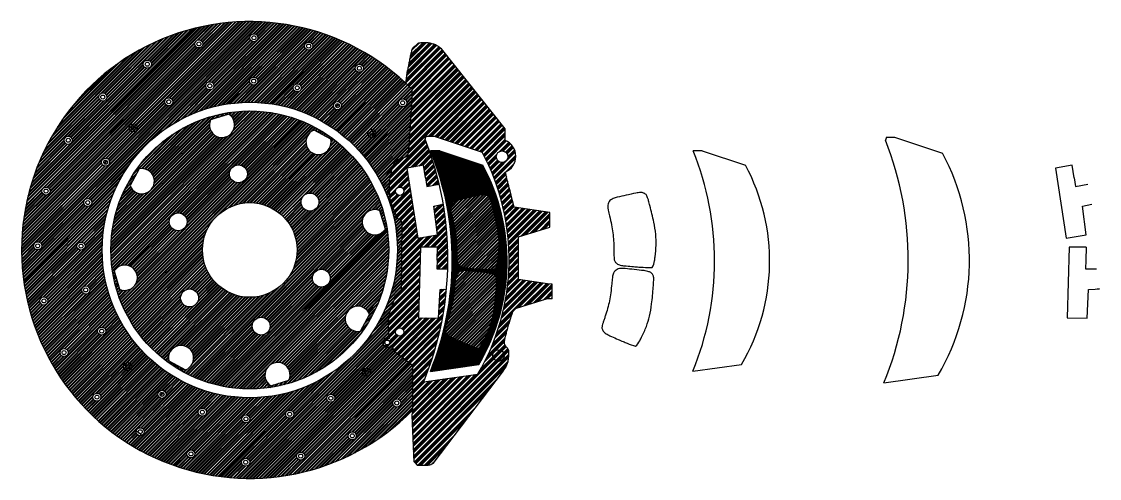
# Model space of a CAD drawing. Header units: metres. Extents: x 26.3 to 44.2, y 14.4 to 19.6.
# Drawn here: x 41.115 to 41.918, y 17.629 to 17.969 of the extents above; entities that cross this region are included whole.
import ezdxf

# ---------------------------------------------------------------- set-up
doc = ezdxf.new("R2010")
doc.units = ezdxf.units.M
doc.header["$MEASUREMENT"] = 0
for name, color, linetype in [('break system', 185, 'Continuous'), ('Layer1', 221, 'Continuous'), ('leather', 239, 'Continuous'), ('section view...', 7, 'Continuous')]:
    doc.layers.add(name, color=color, linetype=linetype)
pattern_1 = [(45, (40.31075, 17.6237901), (-0.001232222, 0.001232222), []), (45, (40.3115714, 17.6237901), (-0.001232222, 0.001232222), [])]

msp = doc.modelspace()

# ---------------------------------------------------------------- hatches: boundary and pattern name
at = {"layer": 'leather', "linetype": 'ByBlock'}
h = msp.add_hatch(dxfattribs=at)
h.set_pattern_fill('ANSI34', color=1, scale=0.004647)
h.set_pattern_definition([(45, (40.31075, 17.62379), (-0.002464444, 0.002464444), []), (45, (40.3115714, 17.62379), (-0.002464444, 0.002464444), []), (45, (40.312393, 17.62379), (-0.002464444, 0.002464444), []), (45, (40.3132144, 17.62379), (-0.002464444, 0.002464444), [])])
h.paths.add_polyline_path([(41.4282, 17.94903, 0.006335), (41.4268, 17.95013, 0.022019), (41.42586, 17.95078, 0.02634), (41.42496, 17.95129, 0.012608), (41.42377, 17.95184, 0.012535), (41.42248, 17.95237, 0.017455), (41.4213, 17.95276, 0.019697), (41.41976, 17.95316, 0.027223), (41.41834, 17.95338, 0.023543), (41.41677, 17.95346, 0.010443), (41.41468, 17.95344, 0.007487), (41.41279, 17.95334, 0.025054), (41.41155, 17.9532, 0.037235), (41.41073, 17.953, 0.188037), (41.41025, 17.95261, -0.013537), (41.40956, 17.95197, -0.00967), (41.40899, 17.95149, -0.009584), (41.40839, 17.95102, 0.025121), (41.40778, 17.95052, 0.020086), (41.40718, 17.94992, 0.020508), (41.40667, 17.94932, 0.047334), (41.40634, 17.94882, 0.058988), (41.40605, 17.94805, 0.003477), (41.40547, 17.94561, 0.005205), (41.40482, 17.94268, 0.003811), (41.40417, 17.93942, 0.003601), (41.40354, 17.93608, 0.004264), (41.403, 17.93292), (41.4017, 17.92327, -0.009397), (41.40628, 17.91882, -0.003865), (41.40641, 17.91608), (41.40372, 17.8731, -0.003605), (41.40344, 17.87154, -0.01403), (41.40323, 17.87058), (41.40279, 17.86881), (41.39984, 17.86791, 0.005314), (41.3986, 17.86751, 0.004698), (41.39731, 17.86707, 0.00471), (41.39616, 17.86666, 0.014098), (41.39538, 17.86634, 0.043315), (41.39462, 17.86593, 0.05373), (41.394, 17.86541, 0.048394), (41.39346, 17.86473, 0.026919), (41.39293, 17.86381, 0.020955), (41.3925, 17.86287, 0.008108), (41.39199, 17.86154, 0.008063), (41.39147, 17.86007, 0.009868), (41.39104, 17.85868, 0.01213), (41.39064, 17.85717, 0.006715), (41.39023, 17.85533, 0.006809), (41.38986, 17.85342, 0.010888), (41.38961, 17.8518, 0.016339), (41.38942, 17.84998, 0.009162), (41.38931, 17.84775, 0.008741), (41.38927, 17.84534, 0.008979), (41.38932, 17.84296, 0.007384), (41.38946, 17.84019, 0.018674), (41.38967, 17.83819, 0.023475), (41.39, 17.8365, 0.020643), (41.39049, 17.83477, 0.008847), (41.39099, 17.83333, 0.003539), (41.39173, 17.83138, 0.003501), (41.39256, 17.82928, 0.004415), (41.39335, 17.82734, 0.007075), (41.39437, 17.82504, 0.027049), (41.39509, 17.82365, 0.044399), (41.39573, 17.82277, 0.093777), (41.39644, 17.82221, -0.008376), (41.39736, 17.82167, -0.004501), (41.3978, 17.8214, -0.02579), (41.39833, 17.82103, -0.014967), (41.39866, 17.81917), (41.39824, 17.76953, -0.231428), (41.39772, 17.76793, -0.026864), (41.39648, 17.76719, 0.03308), (41.39564, 17.76667, 0.046865), (41.39498, 17.76609, 0.076615), (41.39415, 17.76495, 0.015858), (41.39355, 17.76362, 0.002892), (41.39293, 17.76211, 0.002973), (41.39224, 17.76037, 0.003021), (41.39157, 17.75863, 0.004002), (41.39093, 17.75687, 0.003603), (41.39028, 17.75503, 0.003611), (41.38973, 17.75337, 0.011384), (41.38939, 17.75224, 0.029672), (41.38914, 17.75108, 0.008485), (41.3889, 17.74924, 0.008522), (41.38869, 17.74715, 0.008919), (41.38856, 17.7451, 0.009204), (41.38849, 17.74283, 0.009868), (41.38852, 17.74061, 0.010538), (41.38862, 17.73858, 0.018329), (41.3888, 17.7369, 0.003429), (41.389, 17.73562, 0.004521), (41.38919, 17.73446, 0.003292), (41.38938, 17.73349, 2.158175), (41.39092, 17.72838), (41.39266, 17.72436), (41.40145, 17.71765), (41.40663, 17.71369), (41.40663, 17.68011), (41.40613, 17.67604), (41.40752, 17.64199, 0.010398), (41.40826, 17.64116), (41.41007, 17.63919), (41.41468, 17.63921, 0.006176), (41.41752, 17.63925, 0.036261), (41.419, 17.6394, 0.050521), (41.42022, 17.63974, 0.018963), (41.42186, 17.64046), (41.4742, 17.70947, -0.038344), (41.47493, 17.71035, 0.046193), (41.47548, 17.71103, 0.018756), (41.47609, 17.71203, 0.018382), (41.47667, 17.71317, 0.022106), (41.47713, 17.71429, 0.022472), (41.47756, 17.71566, 0.017124), (41.47791, 17.71719, 0.01623), (41.47817, 17.71883, 0.014828), (41.47834, 17.72054, 0.008358), (41.47843, 17.7224, 0.027568), (41.4784, 17.72364, 0.04163), (41.47825, 17.72454, 0.085429), (41.47779, 17.72561, 0.020257), (41.47718, 17.72646, 0.015049), (41.47665, 17.72709, 0.036918), (41.47578, 17.72803, -0.127806), (41.47514, 17.72893, -0.070532), (41.47497, 17.72965, -0.020711), (41.47493, 17.7308, -0.049794), (41.47506, 17.73219, -0.009065), (41.47562, 17.73472, -0.008114), (41.47648, 17.73807, -0.003752), (41.47771, 17.7424, -0.002222), (41.47881, 17.74614, -0.003117), (41.47984, 17.74948, -0.002123), (41.48088, 17.75266, -0.101926), (41.48142, 17.7536, -0.017153), (41.4821, 17.75433, -0.016959), (41.48294, 17.75511, -0.0172), (41.48383, 17.75583), (41.48395, 17.756), (41.50726, 17.76313), (41.51056, 17.76313), (41.51056, 17.77388), (41.50726, 17.77402), (41.48561, 17.77735), (41.48561, 17.79063), (41.48561, 17.80904), (41.50892, 17.81617), (41.50892, 17.82707), (41.48239, 17.83114), (41.4812, 17.83576), (41.47928, 17.84322, 0.000747), (41.47848, 17.84632, 0.000754), (41.47767, 17.84941, 0.000718), (41.47697, 17.85203, 0.003036), (41.47653, 17.85364, -0.005443), (41.47622, 17.85481, -0.006946), (41.47595, 17.85594, -0.007833), (41.47567, 17.85723, 0.663472), (41.47569, 17.88089), (41.47569, 17.88565), (41.47569, 17.88949)])
h.paths.add_polyline_path([(41.42267, 17.88391), (41.45855, 17.87198, -0.262626), (41.45522, 17.70684), (41.41494, 17.70114), (41.41591, 17.70354, 0.07138), (41.43195, 17.77019), (41.42715, 17.76997), (41.42603, 17.74845), (41.41112, 17.74887), (41.41259, 17.80147), (41.42524, 17.80143), (41.42497, 17.79179), (41.42479, 17.78536), (41.43289, 17.78535, 0.050086), (41.42954, 17.83346), (41.42245, 17.83181), (41.42526, 17.81045), (41.41052, 17.80815), (41.4024, 17.86014), (41.41485, 17.86239), (41.41633, 17.85287), (41.41733, 17.84651), (41.42654, 17.8482, 0.036478), (41.41599, 17.88175), (41.41689, 17.88391)], flags=16)
h.paths.add_polyline_path([(41.42686, 17.87307), (41.45907, 17.86235, -0.262626), (41.45608, 17.71408), (41.41991, 17.70896, 0.196685), (41.42007, 17.87307)], flags=0)
h.paths.add_polyline_path([(41.47758, 17.8687, -1), (41.46898, 17.8687, -1)], flags=16)
h.paths.add_polyline_path([(41.40022, 17.84306, -1), (41.39402, 17.84306, -1)], flags=16)
h.paths.add_polyline_path([(41.44874, 17.83841, -0.005815), (41.45602, 17.83999, -0.042501), (41.45957, 17.8404, -0.09695), (41.46178, 17.84004, -0.115687), (41.46353, 17.83888, -0.076757), (41.46414, 17.83799, -0.027521), (41.46474, 17.83656, -0.016825), (41.46543, 17.83435, -0.00408), (41.46643, 17.83065, -0.010767), (41.46935, 17.81835, -0.027537), (41.47078, 17.80931, -0.033755), (41.47105, 17.80132, -0.025619), (41.47031, 17.79258, -0.00388), (41.46988, 17.78962, -0.087868), (41.4682, 17.78467, -0.013707), (41.46145, 17.78478, -0.006446), (41.45823, 17.78497, -0.003308), (41.45422, 17.78528, -0.00199), (41.44881, 17.78575, -0.012826), (41.44609, 17.78607, -0.025749), (41.44439, 17.78641, -0.050789), (41.44309, 17.78688, -0.030872), (41.44175, 17.78763, -0.062822), (41.44082, 17.7884, -0.074361), (41.44021, 17.78929, -0.062511), (41.43985, 17.79037, -0.039697), (41.43975, 17.79116, -0.003066), (41.43968, 17.79329, -0.004182), (41.43962, 17.79584, -0.003179), (41.4396, 17.79863, 0.016041), (41.43941, 17.80459, 0.017147), (41.43883, 17.81039, 0.01631), (41.43782, 17.8164, 0.012042), (41.43634, 17.82297, -0.011152), (41.43535, 17.82728, -0.045269), (41.43505, 17.82996, -0.074336), (41.4353, 17.83191, -0.07991), (41.43611, 17.83365, -0.084271), (41.43738, 17.83498, -0.069826), (41.43911, 17.83592, -0.030478), (41.44208, 17.83684, -0.003689)], flags=0)
h.paths.add_polyline_path([(41.44481, 17.78392, -0.030478), (41.44792, 17.78382, -0.003689), (41.45473, 17.78315, -0.005815), (41.46213, 17.78228, -0.042501), (41.46562, 17.78153, -0.09695), (41.46759, 17.78047, -0.115687), (41.46888, 17.7788, -0.076757), (41.46917, 17.77776, -0.027521), (41.46927, 17.77621, -0.016825), (41.46921, 17.7739, -0.00408), (41.46895, 17.77007, -0.010767), (41.46773, 17.75749, -0.027537), (41.46615, 17.74848, -0.033755), (41.46382, 17.74083, -0.025619), (41.46029, 17.7328, -0.00388), (41.45892, 17.73014, -0.087868), (41.45573, 17.726, -0.013707), (41.44938, 17.7283, -0.006446), (41.4464, 17.72951, -0.003308), (41.4427, 17.73111, -0.00199), (41.43774, 17.7333, -0.012826), (41.43527, 17.73449, -0.025749), (41.43377, 17.73536, -0.050789), (41.43269, 17.73622, -0.030872), (41.43166, 17.73737, -0.062822), (41.43104, 17.7384, -0.074361), (41.43075, 17.73944, -0.062511), (41.43076, 17.74058, -0.039697), (41.43092, 17.74135, -0.003066), (41.43154, 17.7434, -0.004182), (41.43231, 17.74582, -0.003179), (41.4332, 17.74847, 0.016041), (41.43495, 17.75417, 0.017147), (41.43628, 17.75985, 0.01631), (41.43727, 17.76586, 0.012042), (41.43799, 17.77256, -0.011152), (41.43846, 17.77696, -0.045269), (41.43904, 17.77958, -0.074336), (41.43991, 17.78135, -0.07991), (41.44124, 17.78273, -0.084271), (41.44288, 17.78358, -0.069826)], flags=0)
h.paths.add_polyline_path([(41.40022, 17.73823, -1), (41.39402, 17.73823, -1)], flags=16)
h.paths.add_polyline_path([(41.38962, 17.73043, -1), (41.38601, 17.73043, -1)], flags=16)
h.paths.add_polyline_path([(41.47614, 17.72762, -0.021142), (41.47665, 17.72709, 0.043949), (41.4756, 17.72819, 0.026057)], flags=0)
h.paths.add_polyline_path([(41.47499, 17.72074, -1), (41.46638, 17.72074, -1)], flags=0)
at = {"layer": 'section view...', "linetype": 'ByBlock'}
h = msp.add_hatch(dxfattribs=at)
h.set_pattern_fill('ANSI32', color=0, scale=0.004647)
h.set_pattern_definition(pattern_1)
h.paths.add_polyline_path([(41.18201, 17.79929, 1), (41.38887, 17.79929, 1)], flags=0)
h.paths.add_polyline_path([(41.28364, 17.85594, -1), (41.2703, 17.85594, -1)], flags=0)
h.paths.add_polyline_path([(41.25624, 17.89624), (41.26984, 17.90025, -2.187132)], flags=0)
h.paths.add_polyline_path([(41.32066, 17.79929, -1), (41.25022, 17.79929, -1)], flags=0)
h.paths.add_polyline_path([(41.33335, 17.88849), (41.3458, 17.8817, -2.187132)], flags=0)
h.paths.add_polyline_path([(41.33694, 17.83495, -1), (41.3236, 17.83495, -1)], flags=0)
h.paths.add_polyline_path([(41.23881, 17.82028, -1), (41.22547, 17.82028, -1)], flags=0)
h.paths.add_polyline_path([(41.19624, 17.84719), (41.20302, 17.85965, -2.187132)], flags=0)
h.paths.add_polyline_path([(41.38239, 17.82848), (41.3864, 17.81488, -2.187132)], flags=0)
h.paths.add_polyline_path([(41.34541, 17.77829, -1), (41.33207, 17.77829, -1)], flags=0)
h.paths.add_polyline_path([(41.24728, 17.76362, -1), (41.23394, 17.76362, -1)], flags=0)
h.paths.add_polyline_path([(41.30058, 17.74263, -1), (41.28724, 17.74263, -1)], flags=0)
h.paths.add_polyline_path([(41.18849, 17.77009), (41.18448, 17.78369, -2.187132)], flags=0)
h.paths.add_polyline_path([(41.37464, 17.75138), (41.36786, 17.73893, -2.187132)], flags=0)
h.paths.add_polyline_path([(41.23753, 17.71009), (41.22508, 17.71687, -2.187132)], flags=0)
h.paths.add_polyline_path([(41.31464, 17.70233), (41.30104, 17.69833, -2.187132)], flags=0)
h.paths.add_polyline_path([(41.3986, 17.86751, 0.004698), (41.39731, 17.86707, 0.00471), (41.39616, 17.86666, 0.014098), (41.39538, 17.86634, 0.043315), (41.39462, 17.86593, 0.05373), (41.394, 17.86541, 0.048394), (41.39346, 17.86473, 0.026919), (41.39293, 17.86381, 0.020955), (41.3925, 17.86287, 0.008108), (41.39199, 17.86154, 0.008063), (41.39147, 17.86007, 0.009868), (41.39104, 17.85868, 0.01213), (41.39064, 17.85717, 0.006715), (41.39023, 17.85533, 0.006809), (41.38986, 17.85342, 0.010888), (41.38961, 17.8518, 0.016339), (41.38942, 17.84998, 0.009162), (41.38931, 17.84775, 0.008741), (41.38927, 17.84534, 0.008979), (41.38932, 17.84296, 0.007384), (41.38946, 17.84019, 0.018674), (41.38967, 17.83819, 0.023475), (41.39, 17.8365, 0.020643), (41.39049, 17.83477, 0.008847), (41.39099, 17.83333, 0.003539), (41.39173, 17.83138, 0.003501), (41.39256, 17.82928, 0.004415), (41.39335, 17.82734, 0.007075), (41.39437, 17.82504, 0.027049), (41.39509, 17.82365, 0.044399), (41.39573, 17.82277, 0.093777), (41.39644, 17.82221, -0.008376), (41.39736, 17.82167, -0.004501), (41.3978, 17.8214, -0.02579), (41.39833, 17.82103, -0.014967), (41.39866, 17.81917), (41.39824, 17.76897, -0.156155), (41.39772, 17.76793, -0.026864), (41.39648, 17.76719, 0.03308), (41.39564, 17.76667, 0.046865), (41.39498, 17.76609, 0.047114), (41.39444, 17.76541, 0.033946), (41.39396, 17.76456, 0.011137), (41.39355, 17.76362, 0.002892), (41.39293, 17.76211, 0.002973), (41.39224, 17.76037, 0.003021), (41.39157, 17.75863, 0.004002), (41.39093, 17.75687, 0.003603), (41.39028, 17.75503, 0.003611), (41.38973, 17.75337, 0.011384), (41.38939, 17.75224, 0.029672), (41.38914, 17.75108, 0.008485), (41.3889, 17.74924, 0.008522), (41.38869, 17.74715, 0.008919), (41.38856, 17.7451, 0.009204), (41.38849, 17.74283, 0.009868), (41.38852, 17.74061, 0.010538), (41.38862, 17.73858, 0.018329), (41.3888, 17.7369, 0.003429), (41.389, 17.73562, 0.004521), (41.38919, 17.73446, 0.003292), (41.38938, 17.73349, 2.158175), (41.39092, 17.72838), (41.39266, 17.72436), (41.40145, 17.71765), (41.40663, 17.71369), (41.40663, 17.68011, -2.374196), (41.4017, 17.92327), (41.403, 17.93292, -0.004269), (41.40354, 17.93609, -0.003582), (41.40416, 17.93941, -0.003827), (41.40482, 17.94268, -0.005208), (41.40547, 17.94561, -0.003474), (41.40605, 17.94805, -0.058959), (41.40634, 17.94882, -0.047367), (41.40667, 17.94932, -0.020528), (41.40718, 17.94992, -0.020058), (41.40778, 17.95052, -0.025135), (41.40839, 17.95102, 0.009584), (41.40899, 17.95149, 0.00967), (41.40956, 17.95197, 0.009521), (41.41005, 17.95242, 0.06052), (41.41046, 17.95291, -0.050337), (41.41155, 17.9532, -0.025054), (41.41279, 17.95334, -0.007486), (41.41468, 17.95344, -0.010444), (41.41677, 17.95346, -0.023539), (41.41834, 17.95338, -0.027229), (41.41976, 17.95316, -0.019697), (41.4213, 17.95276, -0.017455), (41.42248, 17.95237, -0.0125), (41.42376, 17.95185, -0.012646), (41.42496, 17.95129, -0.02634), (41.42586, 17.95078, -0.022019), (41.4268, 17.95013, -0.006335), (41.4282, 17.94903), (41.47569, 17.88949), (41.47569, 17.88565), (41.47569, 17.88089, -0.662335), (41.47571, 17.85725, 0.05042), (41.47575, 17.85684, 0.005605), (41.47595, 17.85591, 0.006773), (41.47622, 17.85481, 0.005448), (41.47653, 17.85364, -0.003037), (41.47697, 17.85203, -0.000729), (41.47768, 17.84936, -0.000749), (41.47848, 17.8463, -0.000742), (41.47928, 17.84322), (41.47928, 17.84322, 0.000747), (41.47848, 17.84632, 0.000754), (41.47767, 17.84941, 0.000718), (41.47697, 17.85203, 0.003036), (41.47653, 17.85364, -0.005443), (41.47622, 17.85481, -0.006946), (41.47595, 17.85594, -0.007833), (41.47567, 17.85723, 0.663472), (41.47569, 17.88089), (41.47569, 17.88565), (41.47569, 17.88949), (41.4282, 17.94903, 0.006335), (41.4268, 17.95013, 0.022019), (41.42586, 17.95078, 0.02634), (41.42496, 17.95129, 0.012608), (41.42377, 17.95184, 0.012535), (41.42248, 17.95237, 0.017455), (41.4213, 17.95276, 0.019697), (41.41976, 17.95316, 0.027223), (41.41834, 17.95338, 0.023543), (41.41677, 17.95346, 0.010443), (41.41468, 17.95344, 0.007487), (41.41279, 17.95334, 0.025054), (41.41155, 17.9532, 0.037235), (41.41073, 17.953, 0.188037), (41.41025, 17.95261, -0.013537), (41.40956, 17.95197, -0.00967), (41.40899, 17.95149, -0.009584), (41.40839, 17.95102, 0.025121), (41.40778, 17.95052, 0.020086), (41.40718, 17.94992, 0.020508), (41.40667, 17.94932, 0.047334), (41.40634, 17.94882, 0.058988), (41.40605, 17.94805, 0.003477), (41.40547, 17.94561, 0.005205), (41.40482, 17.94268, 0.003811), (41.40417, 17.93942, 0.003601), (41.40354, 17.93608, 0.004264), (41.403, 17.93292), (41.4017, 17.92327, -0.009397), (41.40628, 17.91882, -0.003865), (41.40641, 17.91608), (41.40372, 17.8731, -0.003605), (41.40344, 17.87154, -0.01403), (41.40323, 17.87058), (41.40279, 17.86881), (41.39984, 17.86791, 0.005314)])
h.paths.add_polyline_path([(41.20163, 17.89021, -1), (41.19558, 17.89021, -1)], flags=0)
h.paths.add_polyline_path([(41.20011, 17.89021, -1), (41.1971, 17.89021, -1)], flags=0)
h.paths.add_polyline_path([(41.17293, 17.91312, -1), (41.17897, 17.91312, -1)], flags=16)
h.paths.add_polyline_path([(41.22812, 17.90959, -1), (41.22207, 17.90959, -1)], flags=16)
h.paths.add_polyline_path([(41.17445, 17.91312, -1), (41.17745, 17.91312, -1)], flags=0)
h.paths.add_polyline_path([(41.2266, 17.90959, -1), (41.22359, 17.90959, -1)], flags=0)
h.paths.add_polyline_path([(41.20612, 17.93758, -1), (41.21217, 17.93758, -1)], flags=16)
h.paths.add_polyline_path([(41.20764, 17.93758, -1), (41.21065, 17.93758, -1)], flags=0)
h.paths.add_polyline_path([(41.39535, 17.79929, -1), (41.17553, 17.79929, -1)], flags=16)
h.paths.add_polyline_path([(41.38887, 17.79929, -1), (41.18201, 17.79929, -1)], flags=0)
h.paths.add_polyline_path([(41.18106, 17.86464, -1), (41.17501, 17.86464, -1)], flags=16)
h.paths.add_polyline_path([(41.17954, 17.86464, -1), (41.17653, 17.86464, -1)], flags=16)
h.paths.add_polyline_path([(41.25268, 17.92145, -1), (41.25873, 17.92145, -1)], flags=16)
h.paths.add_polyline_path([(41.2542, 17.92145, -1), (41.25721, 17.92145, -1)], flags=0)
h.paths.add_polyline_path([(41.15324, 17.88091, -1), (41.14719, 17.88091, -1)], flags=16)
h.paths.add_polyline_path([(41.15172, 17.88091, -1), (41.14871, 17.88091, -1)], flags=0)
h.paths.add_polyline_path([(41.24451, 17.95262, -1), (41.25056, 17.95262, -1)], flags=16)
h.paths.add_polyline_path([(41.24603, 17.95262, -1), (41.24904, 17.95262, -1)], flags=0)
h.paths.add_polyline_path([(41.1678, 17.83461, -1), (41.16175, 17.83461, -1)], flags=16)
h.paths.add_polyline_path([(41.16628, 17.83461, -1), (41.16327, 17.83461, -1)], flags=0)
h.paths.add_polyline_path([(41.28531, 17.92498, -1), (41.29136, 17.92498, -1)], flags=16)
h.paths.add_polyline_path([(41.28984, 17.92498, -1), (41.28683, 17.92498, -1)], flags=0)
h.paths.add_polyline_path([(41.13672, 17.84313, -1), (41.13068, 17.84313, -1)], flags=16)
h.paths.add_polyline_path([(41.1352, 17.84313, -1), (41.1322, 17.84313, -1)], flags=0)
h.paths.add_polyline_path([(41.28549, 17.9572, -1), (41.29154, 17.9572, -1)], flags=16)
h.paths.add_polyline_path([(41.28701, 17.9572, -1), (41.29002, 17.9572, -1)], flags=0)
h.paths.add_polyline_path([(41.16277, 17.80218, -1), (41.15672, 17.80218, -1)], flags=16)
h.paths.add_polyline_path([(41.16125, 17.80218, -1), (41.15824, 17.80218, -1)], flags=0)
h.paths.add_polyline_path([(41.32379, 17.91995, -1), (41.31774, 17.91995, -1)], flags=16)
h.paths.add_polyline_path([(41.32227, 17.91995, -1), (41.31926, 17.91995, -1)], flags=0)
h.paths.add_polyline_path([(41.13055, 17.80236, -1), (41.1245, 17.80236, -1)], flags=16)
h.paths.add_polyline_path([(41.12903, 17.80236, -1), (41.12602, 17.80236, -1)], flags=0)
h.paths.add_polyline_path([(41.32626, 17.95103, -1), (41.33231, 17.95103, -1)], flags=16)
h.paths.add_polyline_path([(41.32778, 17.95103, -1), (41.33079, 17.95103, -1)], flags=0)
h.paths.add_polyline_path([(41.1663, 17.76955, -1), (41.16025, 17.76955, -1)], flags=16)
h.paths.add_polyline_path([(41.16478, 17.76955, -1), (41.16178, 17.76955, -1)], flags=0)
h.paths.add_polyline_path([(41.35382, 17.90669, -1), (41.34777, 17.90669, -1)], flags=16)
h.paths.add_polyline_path([(41.3523, 17.90669, -1), (41.34929, 17.90669, -1)], flags=16)
h.paths.add_polyline_path([(41.13513, 17.76138, -1), (41.12908, 17.76138, -1)], flags=16)
h.paths.add_polyline_path([(41.13361, 17.76138, -1), (41.1306, 17.76138, -1)], flags=0)
h.paths.add_polyline_path([(41.36404, 17.93451, -1), (41.37009, 17.93451, -1)], flags=16)
h.paths.add_polyline_path([(41.36857, 17.93451, -1), (41.36556, 17.93451, -1)], flags=0)
h.paths.add_polyline_path([(41.17816, 17.73894, -1), (41.17211, 17.73894, -1)], flags=16)
h.paths.add_polyline_path([(41.17664, 17.73894, -1), (41.17364, 17.73894, -1)], flags=0)
h.paths.add_polyline_path([(41.37939, 17.88612, -1), (41.37334, 17.88612, -1)], flags=0)
h.paths.add_polyline_path([(41.37787, 17.88612, -1), (41.37486, 17.88612, -1)], flags=0)
h.paths.add_polyline_path([(41.15017, 17.72299, -1), (41.14412, 17.72299, -1)], flags=16)
h.paths.add_polyline_path([(41.14865, 17.72299, -1), (41.14564, 17.72299, -1)], flags=0)
h.paths.add_polyline_path([(41.19754, 17.71245, -1), (41.19149, 17.71245, -1)], flags=0)
h.paths.add_polyline_path([(41.4023, 17.90878, -1), (41.39625, 17.90878, -1)], flags=16)
h.paths.add_polyline_path([(41.19602, 17.71245, -1), (41.19301, 17.71245, -1)], flags=0)
h.paths.add_polyline_path([(41.40078, 17.90878, -1), (41.39777, 17.90878, -1)], flags=0)
h.paths.add_polyline_path([(41.22311, 17.69188, -1), (41.21706, 17.69188, -1)], flags=16)
h.paths.add_polyline_path([(41.22159, 17.69188, -1), (41.21858, 17.69188, -1)], flags=16)
h.paths.add_polyline_path([(41.17463, 17.6898, -1), (41.16858, 17.6898, -1)], flags=16)
h.paths.add_polyline_path([(41.17311, 17.6898, -1), (41.1701, 17.6898, -1)], flags=0)
h.paths.add_polyline_path([(41.25314, 17.67862, -1), (41.24709, 17.67862, -1)], flags=16)
h.paths.add_polyline_path([(41.25162, 17.67862, -1), (41.24861, 17.67862, -1)], flags=0)
h.paths.add_polyline_path([(41.20684, 17.66406, -1), (41.20079, 17.66406, -1)], flags=16)
h.paths.add_polyline_path([(41.20532, 17.66406, -1), (41.20231, 17.66406, -1)], flags=0)
h.paths.add_polyline_path([(41.28557, 17.67359, -1), (41.27952, 17.67359, -1)], flags=16)
h.paths.add_polyline_path([(41.28405, 17.67359, -1), (41.28104, 17.67359, -1)], flags=0)
h.paths.add_polyline_path([(41.3182, 17.67712, -1), (41.31215, 17.67712, -1)], flags=16)
h.paths.add_polyline_path([(41.31668, 17.67712, -1), (41.31367, 17.67712, -1)], flags=0)
h.paths.add_polyline_path([(41.34881, 17.68898, -1), (41.34276, 17.68898, -1)], flags=16)
h.paths.add_polyline_path([(41.3753, 17.70836, -1), (41.36925, 17.70836, -1)], flags=0)
h.paths.add_polyline_path([(41.24462, 17.64754, -1), (41.23857, 17.64754, -1)], flags=16)
h.paths.add_polyline_path([(41.34729, 17.68898, -1), (41.34428, 17.68898, -1)], flags=0)
h.paths.add_polyline_path([(41.37378, 17.70836, -1), (41.37077, 17.70836, -1)], flags=0)
h.paths.add_polyline_path([(41.2431, 17.64754, -1), (41.24009, 17.64754, -1)], flags=0)
h.paths.add_polyline_path([(41.28539, 17.64137, -1), (41.27934, 17.64137, -1)], flags=16)
h.paths.add_polyline_path([(41.28387, 17.64137, -1), (41.28086, 17.64137, -1)], flags=0)
h.paths.add_polyline_path([(41.32637, 17.64595, -1), (41.32032, 17.64595, -1)], flags=16)
h.paths.add_polyline_path([(41.32485, 17.64595, -1), (41.32184, 17.64595, -1)], flags=0)
h.paths.add_polyline_path([(41.36476, 17.66099, -1), (41.35871, 17.66099, -1)], flags=16)
h.paths.add_polyline_path([(41.39796, 17.68545, -1), (41.39191, 17.68545, -1)], flags=16)
h.paths.add_polyline_path([(41.36324, 17.66099, -1), (41.36023, 17.66099, -1)], flags=0)
h.paths.add_polyline_path([(41.39643, 17.68545, -1), (41.39343, 17.68545, -1)], flags=0)
h = msp.add_hatch(dxfattribs=at)
h.set_pattern_fill('ANSI32', color=256, scale=0.004647)
h.set_pattern_definition(pattern_1)
h.paths.add_polyline_path([(41.18201, 17.79929, 1), (41.38887, 17.79929, 1)])
h.paths.add_polyline_path([(41.2703, 17.85594, -1), (41.28364, 17.85594, -1)], flags=16)
h.paths.add_polyline_path([(41.32066, 17.79929, -1), (41.25022, 17.79929, -1)], flags=16)
h.paths.add_polyline_path([(41.33694, 17.83495, -1), (41.3236, 17.83495, -1)], flags=16)
h.paths.add_polyline_path([(41.33335, 17.88849), (41.3458, 17.8817, -2.187132)], flags=16)
h.paths.add_polyline_path([(41.25624, 17.89624), (41.26984, 17.90025, -2.187132)], flags=16)
h.paths.add_polyline_path([(41.23881, 17.82028, -1), (41.22547, 17.82028, -1)], flags=16)
h.paths.add_polyline_path([(41.38239, 17.82848), (41.3864, 17.81488, -2.187132)], flags=16)
h.paths.add_polyline_path([(41.34541, 17.77829, -1), (41.33207, 17.77829, -1)], flags=16)
h.paths.add_polyline_path([(41.19624, 17.84719), (41.20302, 17.85965, -2.187132)], flags=16)
h.paths.add_polyline_path([(41.24728, 17.76362, -1), (41.23394, 17.76362, -1)], flags=16)
h.paths.add_polyline_path([(41.30058, 17.74263, -1), (41.28724, 17.74263, -1)], flags=16)
h.paths.add_polyline_path([(41.37464, 17.75138), (41.36786, 17.73893, -2.187132)], flags=16)
h.paths.add_polyline_path([(41.18849, 17.77009), (41.18448, 17.78369, -2.187132)], flags=16)
h.paths.add_polyline_path([(41.31464, 17.70233), (41.30104, 17.69833, -2.187132)], flags=16)
h.paths.add_polyline_path([(41.23753, 17.71009), (41.22508, 17.71687, -2.187132)], flags=16)
at = {"layer": 'section view...', "linetype": 'ByBlock', "true_color": 0xcd6928}
h = msp.add_hatch(dxfattribs=at)
h.set_pattern_fill('ANSI31', color=32, scale=0.004647)
h.set_pattern_definition([(45, (40.3107499, 17.6237901), (-0.00041074065, 0.00041074065), [])])
h.paths.add_polyline_path([(41.45907, 17.86235), (41.42686, 17.87307), (41.42007, 17.87307, -0.196685), (41.41991, 17.70896), (41.45608, 17.71408, 0.262626)])
h.paths.add_polyline_path([(41.44874, 17.83841, -0.005815), (41.45602, 17.83999, -0.042501), (41.45957, 17.8404, -0.09695), (41.46178, 17.84004, -0.115687), (41.46353, 17.83888, -0.076757), (41.46414, 17.83799, -0.027521), (41.46474, 17.83656, -0.016825), (41.46543, 17.83435, -0.00408), (41.46643, 17.83065, -0.010767), (41.46935, 17.81835, -0.027537), (41.47078, 17.80931, -0.033755), (41.47105, 17.80132, -0.025619), (41.47031, 17.79258, -0.00388), (41.46988, 17.78962, -0.087868), (41.4682, 17.78467, -0.013707), (41.46145, 17.78478, -0.006446), (41.45823, 17.78497, -0.003308), (41.45422, 17.78528, -0.00199), (41.44881, 17.78575, -0.012826), (41.44609, 17.78607, -0.025749), (41.44439, 17.78641, -0.050789), (41.44309, 17.78688, -0.030872), (41.44175, 17.78763, -0.062822), (41.44082, 17.7884, -0.074361), (41.44021, 17.78929, -0.062511), (41.43985, 17.79037, -0.039697), (41.43975, 17.79116, -0.003066), (41.43968, 17.79329, -0.004182), (41.43962, 17.79584, -0.003179), (41.4396, 17.79863, 0.016041), (41.43941, 17.80459, 0.017147), (41.43883, 17.81039, 0.01631), (41.43782, 17.8164, 0.012042), (41.43634, 17.82297, -0.011152), (41.43535, 17.82728, -0.045269), (41.43505, 17.82996, -0.074336), (41.4353, 17.83191, -0.07991), (41.43611, 17.83365, -0.084271), (41.43738, 17.83498, -0.069826), (41.43911, 17.83592, -0.030478), (41.44208, 17.83684, -0.003689)], flags=16)
h.paths.add_polyline_path([(41.44481, 17.78392, -0.030478), (41.44792, 17.78382, -0.003689), (41.45473, 17.78315, -0.005815), (41.46213, 17.78228, -0.042501), (41.46562, 17.78153, -0.09695), (41.46759, 17.78047, -0.115687), (41.46888, 17.7788, -0.076757), (41.46917, 17.77776, -0.027521), (41.46927, 17.77621, -0.016825), (41.46921, 17.7739, -0.00408), (41.46895, 17.77007, -0.010767), (41.46773, 17.75749, -0.027537), (41.46615, 17.74848, -0.033755), (41.46382, 17.74083, -0.025619), (41.46029, 17.7328, -0.00388), (41.45892, 17.73014, -0.087868), (41.45573, 17.726, -0.013707), (41.44938, 17.7283, -0.006446), (41.4464, 17.72951, -0.003308), (41.4427, 17.73111, -0.00199), (41.43774, 17.7333, -0.012826), (41.43527, 17.73449, -0.025749), (41.43377, 17.73536, -0.050789), (41.43269, 17.73622, -0.030872), (41.43166, 17.73737, -0.062822), (41.43104, 17.7384, -0.074361), (41.43075, 17.73944, -0.062511), (41.43076, 17.74058, -0.039697), (41.43092, 17.74135, -0.003066), (41.43154, 17.7434, -0.004182), (41.43231, 17.74582, -0.003179), (41.4332, 17.74847, 0.016041), (41.43495, 17.75417, 0.017147), (41.43628, 17.75985, 0.01631), (41.43727, 17.76586, 0.012042), (41.43799, 17.77256, -0.011152), (41.43846, 17.77696, -0.045269), (41.43904, 17.77958, -0.074336), (41.43991, 17.78135, -0.07991), (41.44124, 17.78273, -0.084271), (41.44288, 17.78358, -0.069826)], flags=16)
at = {"layer": 'section view...', "linetype": 'ByBlock', "true_color": 0x991b1e}
h = msp.add_hatch(dxfattribs=at)
h.set_pattern_fill('ANSI32', color=244, scale=0.004647)
h.set_pattern_definition(pattern_1)
h.paths.add_polyline_path([(41.46643, 17.83065, 0.004077), (41.46543, 17.83435, 0.016825), (41.46474, 17.83656, 0.027521), (41.46414, 17.83799, 0.076757), (41.46353, 17.83888, 0.115687), (41.46178, 17.84004, 0.09695), (41.45957, 17.8404, 0.042501), (41.45602, 17.83999, 0.005815), (41.44874, 17.83841, 0.003689), (41.44208, 17.83684, 0.030478), (41.43911, 17.83592, 0.069826), (41.43738, 17.83498, 0.084271), (41.43611, 17.83365, 0.07991), (41.4353, 17.83191, 0.074336), (41.43505, 17.82996, 0.045269), (41.43535, 17.82728, 0.011152), (41.43634, 17.82297, -0.012041), (41.43782, 17.8164, -0.016306), (41.43883, 17.81039, -0.017152), (41.43941, 17.80459, -0.016041), (41.4396, 17.79863, 0.003179), (41.43962, 17.79584, 0.004177), (41.43968, 17.79329, 0.00307), (41.43975, 17.79116, 0.039697), (41.43985, 17.79037, 0.062511), (41.44021, 17.78929, 0.074361), (41.44082, 17.7884, 0.062822), (41.44175, 17.78763, 0.030872), (41.44309, 17.78688, 0.050789), (41.44439, 17.78641, 0.025749), (41.44609, 17.78607, 0.012826), (41.44881, 17.78575, 0.00199), (41.45422, 17.78528, 0.003308), (41.45823, 17.78497, 0.006497), (41.46147, 17.78478, 0.013654), (41.4682, 17.78467, 0.087868), (41.46988, 17.78962, 0.00388), (41.47031, 17.79258, 0.025619), (41.47105, 17.80132, 0.033755), (41.47078, 17.80931, 0.027537), (41.46935, 17.81835, 0.01077)])
h.paths.add_polyline_path([(41.46895, 17.77008, 0.004077), (41.46921, 17.7739, 0.016825), (41.46927, 17.77621, 0.027521), (41.46917, 17.77776, 0.076757), (41.46888, 17.7788, 0.115687), (41.46759, 17.78047, 0.09695), (41.46562, 17.78153, 0.042501), (41.46213, 17.78228, 0.005815), (41.45473, 17.78315, 0.003689), (41.44792, 17.78382, 0.030478), (41.44481, 17.78392, 0.069826), (41.44288, 17.78358, 0.084271), (41.44124, 17.78273, 0.07991), (41.43991, 17.78135, 0.074336), (41.43904, 17.77958, 0.045269), (41.43846, 17.77696, 0.011152), (41.43799, 17.77256, -0.012041), (41.43727, 17.76586, -0.016306), (41.43628, 17.75985, -0.017152), (41.43495, 17.75417, -0.016041), (41.4332, 17.74847, 0.003179), (41.43231, 17.74582, 0.004177), (41.43154, 17.7434, 0.00307), (41.43092, 17.74135, 0.039697), (41.43076, 17.74058, 0.062511), (41.43075, 17.73944, 0.074361), (41.43104, 17.7384, 0.062822), (41.43166, 17.73737, 0.030872), (41.43269, 17.73622, 0.050789), (41.43377, 17.73536, 0.025749), (41.43527, 17.73449, 0.012826), (41.43774, 17.7333, 0.00199), (41.4427, 17.73111, 0.003308), (41.4464, 17.72951, 0.006497), (41.4494, 17.72829, 0.013654), (41.45573, 17.726, 0.087868), (41.45892, 17.73014, 0.00388), (41.46029, 17.7328, 0.025619), (41.46382, 17.74083, 0.033755), (41.46615, 17.74848, 0.027537), (41.46773, 17.75749, 0.01077)])

# ---------------------------------------------------------------- linework, layer by layer
at = {"layer": 'break system'}
for points in [[(41.4682, 17.78467, 0.087868), (41.46988, 17.78962, 0.00388), (41.47031, 17.79258, 0.025619), (41.47105, 17.80132, 0.033755), (41.47078, 17.80931, 0.027537), (41.46935, 17.81835, 0.010767), (41.46643, 17.83065, 0.00408), (41.46543, 17.83435, 0.016825), (41.46474, 17.83656, 0.027521), (41.46414, 17.83799, 0.076758), (41.46353, 17.83888, 0.115688), (41.46178, 17.84004, 0.096949), (41.45957, 17.8404, 0.042501), (41.45602, 17.83999, 0.005815), (41.44873, 17.83841, 0.003689), (41.44208, 17.83684, 0.030478), (41.43911, 17.83592, 0.069825), (41.43738, 17.83498, 0.084272), (41.43611, 17.83365, 0.079909), (41.4353, 17.83191, 0.074336), (41.43505, 17.82996, 0.045269), (41.43535, 17.82728, 0.011152), (41.43634, 17.82297, -0.012041), (41.43782, 17.8164, -0.016306), (41.43883, 17.81039, -0.017152), (41.43941, 17.80459, -0.016041), (41.4396, 17.79863, 0.003179), (41.43962, 17.79584, 0.004182), (41.43968, 17.79329, 0.003066), (41.43975, 17.79116, 0.039698), (41.43985, 17.79037, 0.06251), (41.44021, 17.78929, 0.074363), (41.44082, 17.7884, 0.062821), (41.44175, 17.78763, 0.030871), (41.44309, 17.78688, 0.050789), (41.44439, 17.78641, 0.025749), (41.44609, 17.78607, 0.012826), (41.44881, 17.78575, 0.00199), (41.45422, 17.78528, 0.003308), (41.45823, 17.78497, 0.006446), (41.46145, 17.78478, 0.013707)], [(41.58519, 17.7863, 0.087868), (41.58687, 17.79125, 0.00388), (41.58729, 17.79421, 0.025619), (41.58804, 17.80295, 0.033755), (41.58776, 17.81094, 0.027537), (41.58634, 17.81998, 0.010767), (41.58342, 17.83228, 0.00408), (41.58242, 17.83598, 0.016825), (41.58172, 17.83819, 0.027521), (41.58113, 17.83962, 0.076758), (41.58052, 17.84051, 0.115688), (41.57876, 17.84168, 0.096949), (41.57655, 17.84204, 0.042501), (41.57301, 17.84162, 0.005815), (41.56572, 17.84005, 0.003689), (41.55907, 17.83848, 0.030478), (41.5561, 17.83756, 0.069825), (41.55437, 17.83661, 0.084272), (41.5531, 17.83528, 0.079909), (41.55229, 17.83354, 0.074336), (41.55204, 17.83159, 0.045269), (41.55234, 17.82892, 0.011152), (41.55332, 17.82461, -0.012041), (41.55481, 17.81803, -0.016306), (41.55582, 17.81203, -0.017152), (41.55639, 17.80622, -0.016041), (41.55659, 17.80026, 0.003179), (41.55661, 17.79747, 0.004182), (41.55666, 17.79492, 0.003066), (41.55674, 17.79279, 0.039698), (41.55684, 17.792, 0.06251), (41.5572, 17.79092, 0.074363), (41.55781, 17.79004, 0.062821), (41.55873, 17.78926, 0.030871), (41.56008, 17.78851, 0.050789), (41.56137, 17.78804, 0.025749), (41.56308, 17.7877, 0.012826), (41.5658, 17.78738, 0.00199), (41.5712, 17.78691, 0.003308), (41.57522, 17.7866, 0.006446), (41.57843, 17.78642, 0.013707)], [(41.45573, 17.726, 0.087868), (41.45892, 17.73014, 0.00388), (41.46029, 17.7328, 0.025619), (41.46382, 17.74083, 0.033755), (41.46615, 17.74848, 0.027537), (41.46773, 17.75749, 0.010767), (41.46895, 17.77007, 0.00408), (41.46921, 17.7739, 0.016825), (41.46927, 17.77621, 0.027521), (41.46917, 17.77776, 0.076758), (41.46888, 17.7788, 0.115688), (41.46759, 17.78047, 0.096949), (41.46562, 17.78153, 0.042501), (41.46213, 17.78228, 0.005815), (41.45473, 17.78315, 0.003689), (41.44792, 17.78382, 0.030478), (41.44481, 17.78392, 0.069825), (41.44288, 17.78358, 0.084272), (41.44124, 17.78273, 0.079909), (41.43991, 17.78135, 0.074336), (41.43904, 17.77958, 0.045269), (41.43846, 17.77696, 0.011152), (41.43799, 17.77256, -0.012041), (41.43727, 17.76586, -0.016306), (41.43628, 17.75985, -0.017152), (41.43495, 17.75417, -0.016041), (41.4332, 17.74847, 0.003179), (41.43231, 17.74582, 0.004182), (41.43154, 17.7434, 0.003066), (41.43092, 17.74135, 0.039698), (41.43076, 17.74058, 0.06251), (41.43075, 17.73944, 0.074363), (41.43104, 17.7384, 0.062821), (41.43166, 17.73737, 0.030871), (41.43269, 17.73622, 0.050789), (41.43377, 17.73536, 0.025749), (41.43527, 17.73449, 0.012826), (41.43774, 17.7333, 0.00199), (41.4427, 17.73111, 0.003308), (41.4464, 17.72951, 0.006446), (41.44938, 17.7283, 0.013707)], [(41.57272, 17.72763, 0.087868), (41.57591, 17.73177, 0.00388), (41.57728, 17.73443, 0.025619), (41.58081, 17.74246, 0.033755), (41.58314, 17.75011, 0.027537), (41.58472, 17.75913, 0.010767), (41.58594, 17.77171, 0.00408), (41.58619, 17.77553, 0.016825), (41.58625, 17.77785, 0.027521), (41.58615, 17.77939, 0.076758), (41.58586, 17.78043, 0.115688), (41.58458, 17.7821, 0.096949), (41.58261, 17.78316, 0.042501), (41.57912, 17.78392, 0.005815), (41.57172, 17.78479, 0.003689), (41.56491, 17.78546, 0.030478), (41.5618, 17.78555, 0.069825), (41.55986, 17.78522, 0.084272), (41.55823, 17.78437, 0.079909), (41.5569, 17.78298, 0.074336), (41.55603, 17.78122, 0.045269), (41.55545, 17.77859, 0.011152), (41.55498, 17.77419, -0.012041), (41.55426, 17.76749, -0.016306), (41.55327, 17.76149, -0.017152), (41.55193, 17.75581, -0.016041), (41.55019, 17.75011, 0.003179), (41.5493, 17.74746, 0.004182), (41.54853, 17.74503, 0.003066), (41.54791, 17.74299, 0.039698), (41.54775, 17.74221, 0.06251), (41.54774, 17.74107, 0.074363), (41.54803, 17.74004, 0.062821), (41.54865, 17.739, 0.030871), (41.54968, 17.73786, 0.050789), (41.55075, 17.73699, 0.025749), (41.55226, 17.73612, 0.012826), (41.55473, 17.73494, 0.00199), (41.55969, 17.73274, 0.003308), (41.56339, 17.73114, 0.006446), (41.56637, 17.72993, 0.013707)]]:
    msp.add_lwpolyline(points, format="xyb", close=True, dxfattribs=at)
at = {"layer": 'Layer1', "linetype": 'ByBlock'}
for p, q in [((41.42686, 17.87307), (41.42007, 17.87307)), ((41.42686, 17.87307), (41.45907, 17.86235)), ((41.62235, 17.87317), (41.61557, 17.87317)), ((41.62235, 17.87317), (41.65457, 17.86245)), ((41.41991, 17.70896), (41.45608, 17.71408)), ((41.61541, 17.70906), (41.65158, 17.71418))]:
    msp.add_line(p, q, dxfattribs=at)
for centre, radius, start, end in [((41.21946, 17.79121), 0.21667, 337.69041, 22.19916), ((41.41496, 17.79131), 0.21667, 337.69041, 22.19916), ((41.32617, 17.79087), 0.15091, 329.41549, 28.27563), ((41.52167, 17.79097), 0.15091, 329.41549, 28.27563)]:
    msp.add_arc(centre, radius, start, end, dxfattribs=at)
at = {"layer": 'leather', "linetype": 'ByBlock'}
for p, q in [((41.41599, 17.88175), (41.41689, 17.88391)), ((41.41689, 17.88391), (41.42267, 17.88391)), ((41.42267, 17.88391), (41.45855, 17.87198)), ((41.75968, 17.88319), (41.75878, 17.88102)), ((41.75968, 17.88319), (41.76547, 17.88319)), ((41.76547, 17.88319), (41.80135, 17.87125)), ((41.41494, 17.70114), (41.45522, 17.70684)), ((41.75774, 17.70041), (41.79802, 17.70612))]:
    msp.add_line(p, q, dxfattribs=at)
for centre, radius, start, end in [((41.19169, 17.79274), 0.24131, 337.69041, 21.64438), ((41.53449, 17.79201), 0.24131, 337.69041, 21.64438), ((41.31053, 17.79236), 0.16807, 329.41549, 28.27563), ((41.65333, 17.79163), 0.16807, 329.41549, 28.27563)]:
    msp.add_arc(centre, radius, start, end, dxfattribs=at)
at = {"layer": 'section view...', "linetype": 'ByBlock'}
for p, q in [((41.47569, 17.88949), (41.4282, 17.94903)), ((41.40641, 17.91608), (41.40372, 17.8731)), ((41.47569, 17.88565), (41.47569, 17.88949)), ((41.47569, 17.88089), (41.47569, 17.88565)), ((41.47569, 17.88089), (41.47569, 17.88089)), ((41.41485, 17.86239), (41.4024, 17.86014)), ((41.41633, 17.85287), (41.41485, 17.86239)), ((41.89786, 17.86239), (41.88542, 17.86014)), ((41.89935, 17.85287), (41.89786, 17.86239)), ((41.4024, 17.86014), (41.41052, 17.80815)), ((41.41633, 17.85287), (41.41733, 17.84651)), ((41.88542, 17.86014), (41.89354, 17.80815)), ((41.89935, 17.85287), (41.90034, 17.84651)), ((41.41733, 17.84651), (41.42654, 17.8482)), ((41.90034, 17.84651), (41.90956, 17.8482)), ((41.4812, 17.83576), (41.47928, 17.84323)), ((41.42245, 17.83181), (41.42954, 17.83346)), ((41.42526, 17.81045), (41.42245, 17.83181)), ((41.48239, 17.83114), (41.4812, 17.83576)), ((41.50892, 17.82707), (41.48239, 17.83114)), ((41.90546, 17.83181), (41.91256, 17.83346)), ((41.90828, 17.81045), (41.90546, 17.83181)), ((41.50892, 17.81617), (41.50892, 17.82707)), ((41.39866, 17.81917), (41.39824, 17.76897)), ((41.48561, 17.80904), (41.50892, 17.81617)), ((41.41052, 17.80815), (41.42526, 17.81045)), ((41.48561, 17.79063), (41.48561, 17.80904)), ((41.89354, 17.80815), (41.90828, 17.81045)), ((41.41259, 17.80147), (41.41112, 17.74887)), ((41.42524, 17.80143), (41.41259, 17.80147)), ((41.42497, 17.79179), (41.42524, 17.80143)), ((41.8956, 17.80147), (41.89413, 17.74887)), ((41.90825, 17.80143), (41.8956, 17.80147)), ((41.90825, 17.80143), (41.90798, 17.79179)), ((41.42497, 17.79179), (41.42479, 17.78536)), ((41.48561, 17.77735), (41.48561, 17.79063)), ((41.90798, 17.79179), (41.9078, 17.78536)), ((41.42479, 17.78536), (41.43289, 17.78535)), ((41.9078, 17.78536), (41.91591, 17.78535)), ((41.50726, 17.77402), (41.48561, 17.77735)), ((41.51056, 17.77388), (41.50726, 17.77402)), ((41.51056, 17.76299), (41.51056, 17.77388)), ((41.42603, 17.74845), (41.42715, 17.76997)), ((41.42715, 17.76997), (41.43195, 17.77019)), ((41.90905, 17.74845), (41.91017, 17.76997)), ((41.91017, 17.76997), (41.91496, 17.77019)), ((41.91496, 17.77019), (41.9182, 17.77033)), ((41.9182, 17.77033), (41.91659, 17.77026)), ((41.48395, 17.756), (41.50726, 17.76313)), ((41.50726, 17.76313), (41.51056, 17.76313)), ((41.41112, 17.74887), (41.42603, 17.74845)), ((41.48383, 17.75583), (41.48395, 17.756)), ((41.89413, 17.74887), (41.90905, 17.74845)), ((41.39266, 17.72436), (41.40145, 17.71765)), ((41.40145, 17.71765), (41.40663, 17.71369)), ((41.40663, 17.71369), (41.40663, 17.68011)), ((41.4742, 17.70947), (41.42186, 17.64046)), ((41.41494, 17.70114), (41.41591, 17.70354)), ((41.40663, 17.68011), (41.40613, 17.67604)), ((41.40613, 17.67604), (41.40752, 17.64199)), ((41.40826, 17.64116), (41.41007, 17.63919)), ((41.41007, 17.63919), (41.41468, 17.63921))]:
    msp.add_line(p, q, dxfattribs=at)
at = {"layer": 'section view...'}
for p, q in [((41.4017, 17.92327), (41.403, 17.93292)), ((41.40597, 17.91913), (41.40631, 17.91832)), ((41.40279, 17.86881), (41.39984, 17.86791)), ((41.40323, 17.87058), (41.40279, 17.86881)), ((41.39092, 17.72838), (41.39266, 17.72436))]:
    msp.add_line(p, q, dxfattribs=at)
at = {"layer": 'section view...', "linetype": 'ByBlock'}
for points in [[(41.26984, 17.90025), (41.25624, 17.89624, 2.187132)], [(41.3458, 17.8817), (41.33335, 17.88849, 2.187132)], [(41.20302, 17.85965), (41.19624, 17.84719, 2.187132)], [(41.3864, 17.81488), (41.38239, 17.82848, 2.187132)], [(41.18448, 17.78369), (41.18849, 17.77009, 2.187132)], [(41.37464, 17.75138, 2.187132), (41.36786, 17.73893)], [(41.22508, 17.71687), (41.23753, 17.71009, 2.187132)], [(41.31464, 17.70233, 2.187132), (41.30104, 17.69833)]]:
    msp.add_lwpolyline(points, format="xyb", close=True, dxfattribs=at)
for centre, radius in [((41.28852, 17.9572), 0.00302), ((41.28852, 17.9572), 0.0015), ((41.24754, 17.95262), 0.00302), ((41.24754, 17.95262), 0.0015), ((41.32928, 17.95103), 0.00302), ((41.32928, 17.95103), 0.0015), ((41.20914, 17.93758), 0.00302), ((41.20914, 17.93758), 0.0015), ((41.36706, 17.93451), 0.00302), ((41.36706, 17.93451), 0.0015), ((41.28833, 17.92498), 0.00302), ((41.28833, 17.92498), 0.0015), ((41.2557, 17.92145), 0.00302), ((41.2557, 17.92145), 0.0015), ((41.32077, 17.91995), 0.00302), ((41.32077, 17.91995), 0.0015), ((41.17595, 17.91312), 0.00302), ((41.17595, 17.91312), 0.0015), ((41.28544, 17.79929), 0.10991), ((41.2251, 17.90959), 0.00302), ((41.2251, 17.90959), 0.0015), ((41.35079, 17.90669), 0.00302), ((41.39928, 17.90878), 0.00302), ((41.39928, 17.90878), 0.0015), ((41.28544, 17.79929), 0.10343), ((41.35079, 17.90669), 0.0015), ((41.19861, 17.89021), 0.00302), ((41.19861, 17.89021), 0.0015), ((41.37637, 17.88612), 0.00302), ((41.37637, 17.88612), 0.0015), ((41.15022, 17.88091), 0.00302), ((41.15022, 17.88091), 0.0015), ((41.47328, 17.8687), 0.0043), ((41.17803, 17.86464), 0.00302), ((41.17803, 17.86464), 0.0015), ((41.27697, 17.85594), 0.00667), ((41.1337, 17.84313), 0.00302), ((41.1337, 17.84313), 0.0015), ((41.39712, 17.84306), 0.0031), ((41.16478, 17.83461), 0.00302), ((41.33027, 17.83495), 0.00667), ((41.16478, 17.83461), 0.0015), ((41.28544, 17.79929), 0.03522), ((41.23214, 17.82028), 0.00667), ((41.12752, 17.80236), 0.00302), ((41.15975, 17.80218), 0.00302), ((41.12752, 17.80236), 0.0015), ((41.15975, 17.80218), 0.0015), ((41.33874, 17.77829), 0.00667), ((41.16328, 17.76955), 0.00302), ((41.13211, 17.76138), 0.00302), ((41.16328, 17.76955), 0.0015), ((41.24061, 17.76362), 0.00667), ((41.13211, 17.76138), 0.0015), ((41.29391, 17.74263), 0.00667), ((41.17514, 17.73894), 0.00302), ((41.17514, 17.73894), 0.0015), ((41.39712, 17.73823), 0.0031), ((41.38782, 17.73043), 0.00181), ((41.14714, 17.72299), 0.00302), ((41.14714, 17.72299), 0.0015), ((41.47069, 17.72074), 0.0043), ((41.19452, 17.71245), 0.00302), ((41.19452, 17.71245), 0.0015), ((41.37228, 17.70836), 0.00302), ((41.37228, 17.70836), 0.0015), ((41.1716, 17.6898), 0.00302), ((41.22009, 17.69188), 0.00302), ((41.22009, 17.69188), 0.0015), ((41.1716, 17.6898), 0.0015), ((41.34578, 17.68898), 0.00302), ((41.34578, 17.68898), 0.0015), ((41.39493, 17.68545), 0.00302), ((41.39493, 17.68545), 0.0015), ((41.25011, 17.67862), 0.00302), ((41.25011, 17.67862), 0.0015), ((41.28255, 17.67359), 0.00302), ((41.31518, 17.67712), 0.00302), ((41.31518, 17.67712), 0.0015), ((41.28255, 17.67359), 0.0015), ((41.20382, 17.66406), 0.00302), ((41.20382, 17.66406), 0.0015), ((41.36174, 17.66099), 0.00302), ((41.36174, 17.66099), 0.0015), ((41.2416, 17.64754), 0.00302), ((41.2416, 17.64754), 0.0015), ((41.28237, 17.64137), 0.00302), ((41.32334, 17.64595), 0.00302), ((41.32334, 17.64595), 0.0015), ((41.28237, 17.64137), 0.0015)]:
    msp.add_circle(centre, radius, dxfattribs=at)
for centre, radius, start, end in [((41.28544, 17.79929), 0.16997, 44.83852, 315.47966), ((41.47069, 17.86906), 0.01284, 293.02155, 67.09321), ((41.47777, 17.85725), 0.00206, 179.99996, 191.54559), ((41.51715, 17.86529), 0.04225, 191.54551, 192.83007), ((41.51661, 17.86517), 0.0417, 192.83032, 194.38392), ((41.53035, 17.86869), 0.05589, 194.38374, 195.63117), ((41.34466, 17.81674), 0.13694, 14.93544, 15.63124), ((40.56279, 17.60818), 0.94615, 14.76822, 14.93529), ((40.45545, 17.57988), 1.05715, 14.59669, 14.76835), ((40.44269, 17.57656), 1.07033, 14.42665, 14.5967), ((41.74688, 17.66567), 0.27989, 162.57686, 163.29099), ((41.85611, 17.6314), 0.39437, 162.15015, 162.57689), ((41.48563, 17.7507), 0.00515, 152.65546, 162.1499), ((41.48342, 17.75184), 0.00267, 138.81055, 152.65559), ((41.49245, 17.74394), 0.01466, 134.88749, 138.81095), ((41.49401, 17.74238), 0.01687, 130.99449, 134.88702), ((41.49382, 17.74259), 0.01659, 127.0532, 130.99476), ((41.76554, 17.65878), 0.29973, 163.80054, 164.66043), ((41.89951, 17.61986), 0.43924, 163.29104, 163.80051), ((41.5451, 17.71807), 0.07144, 166.52021, 168.59747), ((41.57927, 17.70987), 0.10659, 164.6604, 166.52018), ((41.48195, 17.7308), 0.00703, 168.59733, 179.99986), ((41.48879, 17.7308), 0.01387, 179.99997, 184.74613), ((41.47762, 17.72987), 0.00266, 184.74617, 200.88419), ((41.47719, 17.72971), 0.00219, 200.88395, 219.17531), ((41.48136, 17.73311), 0.00757, 219.17555, 226.4467), ((41.47016, 17.72133), 0.00867, 41.60135, 46.44648), ((41.46643, 17.71802), 0.01366, 38.15468, 41.60156), ((41.46701, 17.71847), 0.01293, 34.66614, 38.15472), ((41.47354, 17.72299), 0.00499, 27.56232, 34.6661), ((41.47491, 17.7237), 0.00344, 14.00898, 27.5624), ((41.47291, 17.72321), 0.00551, 4.47399, 14.00892), ((41.45537, 17.72152), 0.02295, 345.20112, 349.12389), ((41.45272, 17.72203), 0.02565, 349.12408, 352.8434), ((41.44946, 17.72244), 0.02893, 352.84351, 356.24182), ((41.42258, 17.7242), 0.05587, 356.24175, 358.15698), ((41.46726, 17.72276), 0.01117, 358.15677, 4.47375), ((41.48032, 17.70514), 0.0075, 135.89492, 144.67841), ((41.47156, 17.71362), 0.00469, 315.89517, 326.4743), ((41.46238, 17.7197), 0.01571, 326.47413, 330.77585), ((41.46086, 17.72055), 0.01745, 330.77566, 334.9846), ((41.46433, 17.71894), 0.01363, 334.98459, 340.05009), ((41.46214, 17.71973), 0.01596, 340.05023, 345.2014), ((41.31053, 17.79236), 0.16807, 229.29737, 231.19866), ((41.42783, 17.6592), 0.02662, 220.29407, 222.67703), ((41.41437, 17.75397), 0.11476, 270.15421, 271.56962), ((41.41724, 17.64952), 0.01027, 271.56956, 279.8761), ((41.41792, 17.64561), 0.00631, 279.87588, 291.44484), ((41.41162, 17.66164), 0.02353, 291.44504, 295.79052)]:
    msp.add_arc(centre, radius, start, end, dxfattribs=at)
at = {"layer": 'section view...'}
for centre, radius, start, end in [((41.40913, 17.94738), 0.00314, 141.81513, 152.65542), ((41.41423, 17.94337), 0.00963, 137.11585, 141.81528), ((41.41492, 17.94273), 0.01057, 132.51518, 137.11565), ((41.41308, 17.94475), 0.00783, 126.75653, 132.5156), ((41.39656, 17.96686), 0.01977, 306.75631, 308.95273), ((41.39671, 17.96667), 0.01953, 308.95289, 311.16948), ((41.39819, 17.96498), 0.01728, 311.16953, 313.35106), ((41.40824, 17.95433), 0.00264, 313.35091, 322.09298), ((41.411, 17.95219), 0.00086, 107.94131, 142.09307), ((41.41247, 17.94765), 0.00563, 99.41124, 107.94116), ((41.41358, 17.94094), 0.01243, 93.67062, 99.41137), ((41.41685, 17.89004), 0.06344, 91.95504, 93.67068), ((41.41638, 17.90357), 0.04989, 89.5616, 91.9551), ((41.41664, 17.93668), 0.01678, 84.16797, 89.56149), ((41.41701, 17.9403), 0.01315, 77.92946, 84.16812), ((41.41552, 17.93335), 0.02025, 73.41576, 77.9294), ((41.41623, 17.93573), 0.01776, 69.4158, 73.41579), ((41.41273, 17.9264), 0.02774, 66.55112, 69.41576), ((41.41335, 17.92783), 0.02618, 63.65327, 66.55137), ((41.42062, 17.94251), 0.0098, 57.61791, 63.6532), ((41.41889, 17.93979), 0.01302, 52.5726, 57.61794), ((41.38428, 17.89456), 0.06997, 51.12059, 52.57245), ((41.61843, 17.89786), 0.21826, 168.14887, 169.02228), ((41.54563, 17.91313), 0.14388, 166.9553, 168.14888), ((41.5815, 17.90483), 0.18069, 166.1592, 166.95538), ((41.40946, 17.94721), 0.00351, 152.65582, 166.15945), ((41.58884, 17.9029), 0.18825, 169.84782, 170.82505), ((41.63568, 17.89451), 0.23583, 169.02242, 169.8477), ((41.22901, 17.90864), 0.17756, 2.39864, 3.12538), ((41.38627, 17.8748), 0.01747, 346.01594, 349.23117), ((41.29551, 17.89206), 0.10986, 349.2312, 350.0574), ((41.43739, 17.84482), 0.04839, 159.79174, 161.63387), ((41.43333, 17.84632), 0.04406, 157.92743, 159.79202), ((41.40396, 17.85822), 0.01236, 153.12678, 157.92723), ((41.40172, 17.85936), 0.00986, 146.95742, 153.12691), ((41.39724, 17.86228), 0.0045, 135.87856, 146.95712), ((41.3967, 17.8628), 0.00376, 123.57282, 135.87889), ((41.39739, 17.86175), 0.00501, 113.65218, 123.57281), ((41.40134, 17.85273), 0.01486, 110.42124, 113.65205), ((41.41886, 17.8057), 0.06505, 109.34175, 110.4212), ((41.42131, 17.7987), 0.07247, 108.26818, 109.34167), ((41.41772, 17.80957), 0.06101, 107.04717, 108.26847), ((41.42692, 17.84674), 0.03766, 169.77496, 172.26952), ((41.46001, 17.84077), 0.07127, 168.22737, 169.77479), ((41.45896, 17.84099), 0.07021, 166.67546, 168.22747), ((41.42197, 17.84975), 0.03219, 163.89551, 166.6756), ((41.4264, 17.84847), 0.03681, 161.63394, 163.89545), ((41.45822, 17.84548), 0.06895, 178.11467, 180.11539), ((41.45559, 17.84547), 0.06632, 180.11535, 182.17519), ((41.45014, 17.84575), 0.06087, 176.0143, 178.11471), ((41.41744, 17.84802), 0.02809, 172.26942, 176.01417), ((41.48303, 17.84652), 0.09378, 182.17538, 183.86764), ((41.41638, 17.84201), 0.02698, 183.86761, 188.14619), ((41.40781, 17.84078), 0.01832, 188.14604, 193.52558), ((41.41114, 17.84158), 0.02175, 193.52565, 198.25646), ((41.43147, 17.84829), 0.04315, 198.25646, 200.28399), ((41.52954, 17.88454), 0.14771, 200.284, 201.09507), ((41.54196, 17.88933), 0.16102, 201.09509, 201.89746), ((41.50237, 17.87341), 0.11835, 201.89754, 202.90823), ((41.47521, 17.86194), 0.08886, 202.90804, 204.53109), ((41.40756, 17.83107), 0.01451, 204.53099, 210.72888), ((41.40034, 17.82677), 0.00611, 210.72895, 220.89754), ((41.39757, 17.82437), 0.00244, 220.89752, 241.06112), ((41.38315, 17.79829), 0.02736, 59.90742, 61.06135), ((41.38086, 17.79434), 0.03193, 58.87946, 59.90711), ((41.38258, 17.79719), 0.0286, 57.84781, 58.87982), ((41.39445, 17.81607), 0.0063, 54.67404, 57.84711), ((41.39766, 17.82061), 0.00074, 11.24179, 54.67456), ((41.3674, 17.81459), 0.03159, 8.32954, 11.24161), ((41.41472, 17.7548), 0.02294, 154.8239, 157.3762), ((41.40048, 17.76149), 0.0072, 147.04759, 154.82376), ((41.39834, 17.76288), 0.00465, 136.25739, 147.04783), ((41.39837, 17.76285), 0.00469, 125.52531, 136.25744), ((41.39998, 17.76059), 0.00747, 117.94573, 125.52503), ((41.39019, 17.77905), 0.01343, 297.94596, 303.13149), ((41.39672, 17.76905), 0.00148, 303.13147, 329.33539), ((41.39635, 17.76927), 0.00191, 329.3355, 351.20514), ((41.51829, 17.71134), 0.13526, 160.33018, 161.15593), ((41.50165, 17.71729), 0.11758, 159.41294, 160.33012), ((41.53532, 17.70464), 0.15355, 158.72059, 159.41295), ((41.53953, 17.703), 0.15807, 158.04308, 158.72054), ((41.52359, 17.70943), 0.14088, 157.37616, 158.04331), ((41.45004, 17.7421), 0.06155, 173.3354, 175.2857), ((41.4431, 17.74291), 0.05457, 171.39071, 173.33528), ((41.3991, 17.74957), 0.01007, 164.59212, 171.39068), ((41.41422, 17.7454), 0.02575, 161.9836, 164.59228), ((41.50482, 17.71594), 0.12102, 161.15593, 161.98351), ((41.45032, 17.74222), 0.06183, 177.33416, 179.4419), ((41.44478, 17.74228), 0.05628, 179.44205, 181.70356), ((41.43666, 17.74204), 0.04816, 181.7036, 184.11864), ((41.44614, 17.74242), 0.05765, 175.28561, 177.33422), ((41.38798, 17.73028), 0.0035, 66.50755, 327.0641), ((41.41154, 17.74023), 0.02298, 184.11856, 188.31878), ((41.48229, 17.75057), 0.09448, 188.31886, 189.10426), ((41.45323, 17.74592), 0.06505, 189.10413, 190.14301), ((41.46316, 17.74769), 0.07514, 190.14288, 190.89574)]:
    msp.add_arc(centre, radius, start, end, dxfattribs=at)

doc.saveas('drawing.dxf')
